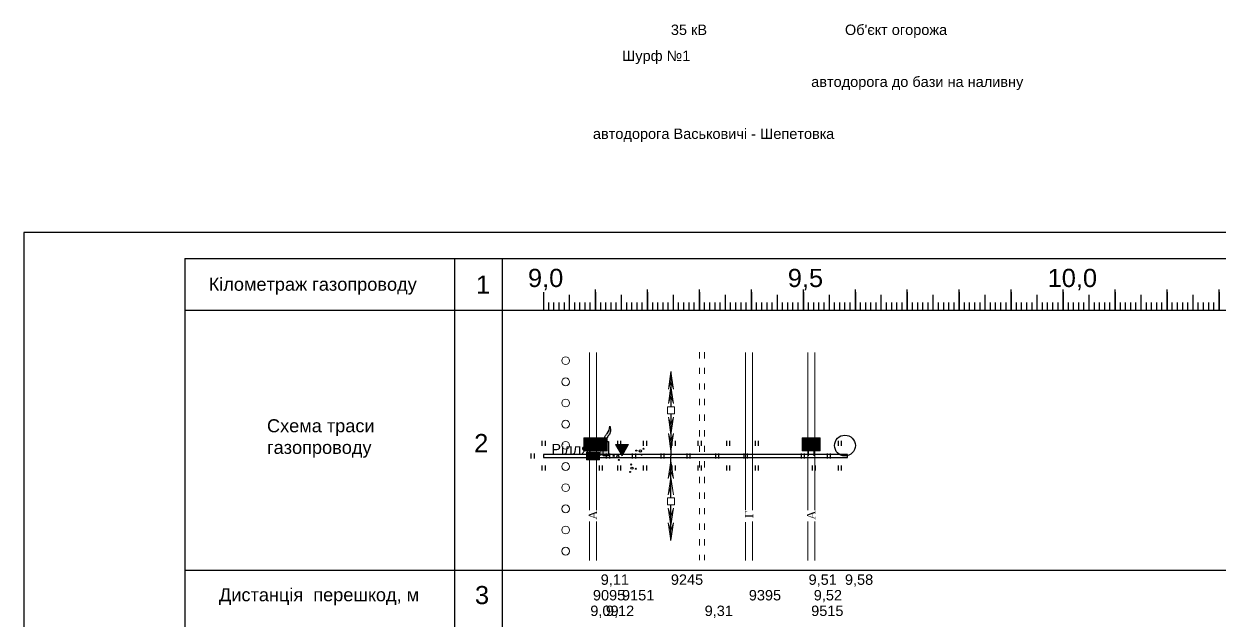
# Model space of a CAD drawing. Header units: millimetres. Extents: x -243 to 1784, y 0 to 1137.
# Drawn here: x 0 to 230, y 222.4 to 337.1 of the extents above; entities that cross this region are included whole.
import ezdxf

# ---------------------------------------------------------------- set-up
doc = ezdxf.new("R2010")
doc.units = ezdxf.units.MM
doc.linetypes.add('ACAD_ISO03W100', pattern=[30, 12, -18])
for name, color, linetype in [('ИсследТрД', 6, 'Continuous'), ('Макет', 7, 'Continuous'), ('Перешкоди', 7, 'Continuous'), ('Текст', 7, 'Continuous')]:
    doc.layers.add(name, color=color, linetype=linetype)
doc.styles.get("Standard").update_dxf_attribs({"font": 'arial.ttf'})

# ---------------------------------------------------------------- blocks, each defined once
blk = doc.blocks.new('pipe')
at = {"layer": 'ИсследТрД'}
blk.add_lwpolyline([(0, -0.3), (1, -0.3), (1, 0.3), (0, 0.3)], close=True, dxfattribs=at)
blk = doc.blocks.new('Установить_ПВ')
h = blk.add_hatch(color=256)
h.dxf.hatch_style = 1
h.set_gradient(color1=(255, 0, 0), color2=(250, 0, 0), one_color=1, tint=0.49)
h.paths.add_polyline_path([(1.25, 3.5), (-1.25, 3.5), (-1.25, 1), (1.25, 1)])
at = {"layer": 'Перешкоди', "color": 1, "linetype": 'ByBlock', "lineweight": 15}
for p, q in [((1.25, 3.5), (-1.25, 3.5)), ((-1.25, 3.5), (-1.25, 1)), ((1.25, 1), (1.25, 3.5)), ((-1.25, 1), (1.25, 1))]:
    blk.add_line(p, q, dxfattribs=at)
at = {"layer": 'Перешкоди', "color": 0, "linetype": 'ByBlock', "lineweight": 15}
blk.add_line((0, 1), (0, 0), dxfattribs=at)
blk = doc.blocks.new('Дорога_автомобильная')
at = {"layer": 'Перешкоди', "color": 7, "linetype": 'ByBlock', "lineweight": 15}
for p, q in [((-0.65, 19.91), (-0.65, -10.41)), ((0.68, 19.91), (0.68, -10.41)), ((-0.65, -12.61), (-0.65, -20.09)), ((0.68, -12.61), (0.68, -20.09))]:
    blk.add_line(p, q, dxfattribs=at)
at = {"layer": 'Перешкоди', "color": 7, "linetype": 'ByBlock', "lineweight": 25, "insert": (-0.8, -12.26), "char_height": 1.6, "width": 1.5652, "attachment_point": 1, "rotation": 90}
blk.add_mtext('{\\fTimes New Roman|b0|i0|c0|p18;A}', dxfattribs=at)
blk = doc.blocks.new('Кожух')
at = {"layer": 'Перешкоди', "linetype": 'ByBlock', "lineweight": 15}
blk.add_hatch(color=7, dxfattribs=at).paths.add_polyline_path([(1.24, 0.74), (-1.26, 0.74), (-1.26, -0.76), (1.24, -0.76)])
at = {"layer": 'Перешкоди', "color": 7, "linetype": 'ByBlock', "lineweight": 15}
for p, q in [((1.24, 0.74), (-1.26, 0.74)), ((-1.26, 0.74), (-1.26, -0.76)), ((1.24, -0.76), (1.24, 0.74)), ((-1.26, -0.76), (1.24, -0.76)), ((0.24, -0.76), (0.24, -0.76))]:
    blk.add_line(p, q, dxfattribs=at)
blk = doc.blocks.new('Установить_Свечу')
at = {"layer": 'Макет'}
h = blk.add_hatch(color=256, dxfattribs=at)
h.dxf.hatch_style = 1
h.set_gradient(color1=(255, 0, 0), color2=(245, 0, 0), one_color=1, tint=0.48)
edge = h.paths.add_edge_path()
edge.add_line((0.53, 2.79), (-0.07, 2.79))
edge.add_spline(control_points=[(-0.07, 2.79), (-0.08, 2.79), (-0.09, 2.79), (-0.09, 2.79)], knot_values=[3.172041, 3.172041, 3.172041, 3.172041, 3.230016, 3.230016, 3.230016, 3.230016], degree=3, periodic=0)
edge.add_spline(control_points=[(0.78, 5.7), (0.68, 5.21), (0.52, 4.5), (-0.17, 3.91), (-0.26, 3.39), (-0.16, 2.82), (-0.09, 2.79)], knot_values=[0, 0, 0, 0, 1.49347, 2.123055, 2.50913, 3.172041, 3.172041, 3.172041, 3.172041], degree=3, periodic=0)
edge.add_line((-0.09, 2.79), (-0.53, 2.79))
edge.add_line((-0.53, 2.79), (-0.53, 0))
edge.add_line((-0.53, 0), (0.53, 0))
edge.add_line((0.53, 0), (0.53, 2.79))
h = blk.add_hatch(color=256, dxfattribs=at)
h.dxf.hatch_style = 1
h.set_gradient(color1=(255, 0, 0), color2=(245, 0, 0), one_color=1, tint=0.48)
edge = h.paths.add_edge_path(flags=17)
edge.add_spline(control_points=[(0.78, 5.7), (0.68, 5.21), (0.52, 4.5), (-0.17, 3.91), (-0.26, 3.39), (-0.16, 2.82), (-0.09, 2.79)], knot_values=[0, 0, 0, 0, 1.49347, 2.123055, 2.50913, 3.172041, 3.172041, 3.172041, 3.172041], degree=3, periodic=0)
edge.add_line((-0.09, 2.79), (-0.07, 2.79))
edge.add_spline(control_points=[(-0.07, 2.79), (0.01, 2.82), (0.2, 3.66), (0.65, 4.03), (0.92, 4.68), (0.86, 5.23), (0.8, 5.6), (0.78, 5.7)], knot_values=[3.230016, 3.230016, 3.230016, 3.230016, 4.002642, 4.703049, 5.213754, 5.999148, 6.32898, 6.32898, 6.32898, 6.32898], degree=3, periodic=0)
edge = h.paths.add_edge_path(flags=17)
edge.add_spline(control_points=[(0.78, 5.7), (0.68, 5.21), (0.52, 4.5), (-0.17, 3.91), (-0.26, 3.39), (-0.16, 2.82), (-0.09, 2.79)], knot_values=[0, 0, 0, 0, 1.49347, 2.123055, 2.50913, 3.172041, 3.172041, 3.172041, 3.172041], degree=3, periodic=0)
edge.add_line((-0.09, 2.79), (-0.07, 2.79))
edge.add_spline(control_points=[(-0.07, 2.79), (0.01, 2.82), (0.2, 3.66), (0.65, 4.03), (0.92, 4.68), (0.86, 5.23), (0.8, 5.6), (0.78, 5.7)], knot_values=[3.230016, 3.230016, 3.230016, 3.230016, 4.002642, 4.703049, 5.213754, 5.999148, 6.32898, 6.32898, 6.32898, 6.32898], degree=3, periodic=0)
h = blk.add_hatch(color=256, dxfattribs=at)
h.dxf.hatch_style = 1
h.set_gradient(color1=(255, 0, 0), color2=(245, 0, 0), one_color=1, tint=0.48)
edge = h.paths.add_edge_path()
edge.add_spline(control_points=[(-0.07, 2.79), (0.01, 2.82), (0.2, 3.66), (0.65, 4.03), (0.92, 4.68), (0.86, 5.23), (0.8, 5.6), (0.78, 5.7)], knot_values=[3.230016, 3.230016, 3.230016, 3.230016, 4.002642, 4.703049, 5.213754, 5.999148, 6.32898, 6.32898, 6.32898, 6.32898], degree=3, periodic=0)
edge.add_spline(control_points=[(0.78, 5.7), (0.68, 5.21), (0.52, 4.5), (-0.17, 3.91), (-0.26, 3.39), (-0.16, 2.82), (-0.09, 2.79)], knot_values=[0, 0, 0, 0, 1.49347, 2.123055, 2.50913, 3.172041, 3.172041, 3.172041, 3.172041], degree=3, periodic=0)
edge.add_line((-0.09, 2.79), (-0.07, 2.79))
blk.add_spline([(0.78, 5.7), (0.25, 4.31), (-0.15, 3.82), (-0.22, 3.44), (-0.09, 2.79), (0.25, 3.55), (0.66, 4.12), (0.85, 4.59), (0.83, 5.38), (0.78, 5.7)], degree=3, dxfattribs=at)
at = {"layer": 'Перешкоди', "color": 0, "linetype": 'ByBlock'}
for p, q in [((-0.53, 0), (-0.53, 2.79)), ((-0.53, 2.79), (0.53, 2.79)), ((0.53, 2.79), (0.53, 0)), ((0.53, 0), (-0.53, 0))]:
    blk.add_line(p, q, dxfattribs=at)
blk = doc.blocks.new('Шурф')
at = {"layer": 'Перешкоди', "linetype": 'ByBlock', "lineweight": 15}
blk.add_hatch(color=0, dxfattribs=at).paths.add_polyline_path([(1.25, 2.17), (0, 0), (-1.25, 2.17)])
at = {"layer": 'Перешкоди', "color": 0, "linetype": 'ByBlock', "lineweight": 15}
for p, q in [((0, 0), (-1.25, 2.17)), ((1.25, 2.17), (-1.25, 2.17)), ((1.25, 2.17), (0, 0))]:
    blk.add_line(p, q, dxfattribs=at)
blk = doc.blocks.new('ЛЭП_35')
at = {"lineweight": 9}
for points in [[(0.5, 12.84), (0, 16.25), (-0.48, 12.85), (0, 14.42)], [(0.5, 10.07), (0, 13.47), (-0.48, 10.07), (0, 11.64)], [(0.5, 7.47), (0, 4.06), (-0.48, 7.46), (0, 5.9)], [(0.5, 4.34), (0, 0.94), (-0.48, 4.34), (0, 2.77)], [(0.5, 4.34), (0, 0.94), (-0.48, 4.34), (0, 2.77)], [(-0.5, -4.34), (0, -0.94), (0.48, -4.34), (0, -2.77)], [(-0.5, -4.34), (0, -0.94), (0.48, -4.34), (0, -2.77)], [(-0.5, -7.47), (0, -4.06), (0.48, -7.46), (0, -5.9)], [(-0.5, -10.07), (0, -13.47), (0.48, -10.07), (0, -11.64)], [(-0.5, -12.84), (0, -16.25), (0.48, -12.85), (0, -14.42)]]:
    blk.add_hatch(color=256, dxfattribs=at).paths.add_polyline_path(points)
for p, q in [((0, 16.25), (-0.48, 12.85)), ((0.5, 12.84), (0, 16.25)), ((-0.48, 12.85), (0, 14.42)), ((0, 14.42), (0.5, 12.84)), ((0, 13.47), (-0.48, 10.07)), ((-0.48, 10.07), (0, 11.64)), ((0.5, 10.07), (0, 13.47)), ((0, 11.64), (0.5, 10.07)), ((-0.67, 8.09), (-0.67, 9.42)), ((-0.67, 9.42), (0.67, 9.42)), ((0.67, 9.42), (0.67, 8.09)), ((0.67, 8.09), (-0.67, 8.09)), ((0, 4.06), (-0.48, 7.46)), ((-0.48, 7.46), (0, 5.9)), ((0.5, 7.47), (0, 4.06)), ((0, 5.9), (0.5, 7.47)), ((0, 0.94), (-0.48, 4.34)), ((-0.48, 4.34), (0, 2.77)), ((0.5, 4.34), (0, 0.94)), ((0, 2.77), (0.5, 4.34)), ((-0.5, -4.34), (0, -0.94)), ((0, -0.94), (0.48, -4.34)), ((0, -2.77), (-0.5, -4.34)), ((-0.5, -7.47), (0, -4.06)), ((0.48, -4.34), (0, -2.77)), ((0, -4.06), (0.48, -7.46)), ((0, -5.9), (-0.5, -7.47)), ((-0.62, -9.38), (-0.62, -8.05)), ((-0.62, -8.05), (0.71, -8.05)), ((0.71, -8.05), (0.71, -9.38)), ((0.71, -9.38), (-0.62, -9.38)), ((-0.5, -10.07), (0, -13.47)), ((0, -11.64), (-0.5, -10.07)), ((0, -13.47), (0.48, -10.07)), ((0.48, -10.07), (0, -11.64)), ((-0.5, -12.84), (0, -16.25)), ((0, -14.42), (-0.5, -12.84)), ((0, -16.25), (0.48, -12.85)), ((0.48, -12.85), (0, -14.42))]:
    blk.add_line(p, q, dxfattribs=at)
at = {"lineweight": -2}
for p, q in [((0, 16.25), (0, 9.44)), ((0, 8.09), (0, 0.94)), ((0, 0.94), (0, 0)), ((0, -0.94), (0, 0)), ((0, -8.05), (0, -0.94)), ((0, -16.25), (0, -9.38))]:
    blk.add_line(p, q, dxfattribs=at)
blk = doc.blocks.new('Дорога_полевая')
at = {"layer": 'Перешкоди', "color": 7, "linetype": 'ACAD_ISO03W100', "lineweight": 15, "ltscale": 0.1}
for p, q in [((-1, 19.97), (-1, -20.03)), ((0, 19.97), (0, -20.03))]:
    blk.add_line(p, q, dxfattribs=at)
blk = doc.blocks.new('Дорога_грунтовая')
at = {"layer": 'Перешкоди', "color": 7, "linetype": 'ByBlock', "lineweight": 15}
for p, q in [((-0.65, 19.91), (-0.65, -10.41)), ((0.68, 19.91), (0.68, -10.41)), ((-0.65, -12.73), (-0.65, -20.09)), ((0.68, -12.63), (0.68, -20.09))]:
    blk.add_line(p, q, dxfattribs=at)
at = {"layer": 'Перешкоди', "color": 7, "linetype": 'ByBlock', "lineweight": 25, "insert": (-0.76, -11.96), "char_height": 1.6, "width": 1.5652, "attachment_point": 1, "rotation": 90}
blk.add_mtext('{\\fTimes New Roman|b0|i0|c204|p18;Г}', dxfattribs=at)
blk = doc.blocks.new('Объект')
at = {"lineweight": -2}
blk.add_circle((0, 2), 2, dxfattribs=at)
blk = doc.blocks.new('Луг')
at = {"layer": 'Перешкоди', "color": 3, "linetype": 'ByBlock'}
for p, q in [((-0.3, 2.93), (-0.3, 1.93)), ((0.3, 2.93), (0.3, 1.93)), ((-2.43, 0.5), (-2.43, -0.5)), ((-1.83, 0.5), (-1.83, -0.5)), ((-0.3, -1.82), (-0.3, -2.82)), ((0.3, -1.82), (0.3, -2.82))]:
    blk.add_line(p, q, dxfattribs=at)
blk = doc.blocks.new('Сх_поля')
at = {"layer": 'Перешкоди', "lineweight": -2, "insert": (0, 2.33), "char_height": 2, "width": 6.9421, "attachment_point": 1}
blk.add_mtext('Рiлля', dxfattribs=at)
blk = doc.blocks.new('Посадка')
at = {"layer": 'Перешкоди', "color": 3, "linetype": 'ByBlock', "lineweight": 15}
for centre in [(0.05, 18.32), (0.05, 14.25), (0.05, 10.18), (0.05, 6.11), (0.05, 2.04), (0.05, -2.04), (0.05, -6.11), (0.05, -10.18), (0.05, -14.25), (0.05, -18.32)]:
    blk.add_circle(centre, 0.75, dxfattribs=at)
blk = doc.blocks.new('Заросли_пролазные')
at = {"lineweight": -2}
h = blk.add_hatch(color=256, dxfattribs=at)
h.set_gradient(color1=(5, 5, 5), color2=(0, 0, 0), one_color=1)
h.paths.add_polyline_path([(1.49, 0.36, 1), (1.28, 0.36, 1)])
h.paths.add_polyline_path([(-0.1, 0.01, 1), (0.11, 0.01, 1)])
h.paths.add_polyline_path([(1.09, -0.77, 1), (0.88, -0.77, 1)])
h = blk.add_hatch(color=256, dxfattribs=at)
h.set_gradient(color1=(5, 5, 5), color2=(0, 0, 0), one_color=1)
h.paths.add_polyline_path([(5.84, 1.38, 1), (5.63, 1.38, 1)])
h.paths.add_polyline_path([(4.25, 1.03, 1), (4.46, 1.03, 1)])
h.paths.add_polyline_path([(5.44, 0.25, 1), (5.23, 0.25, 1)])
h = blk.add_hatch(color=256, dxfattribs=at)
h.set_gradient(color1=(5, 5, 5), color2=(0, 0, 0), one_color=1)
h.paths.add_polyline_path([(3.47, -1.65, 1), (3.26, -1.65, 1)])
h.paths.add_polyline_path([(3.26, -3.07, 1), (3.04, -3.07, 1)])
h.paths.add_polyline_path([(4.35, -2.46, 1), (4.14, -2.46, 1)])
for centre, radius in [((0, 0.01), 0.105), ((0.79, -0.06), 0.21), ((1.39, 0.36), 0.105), ((4.35, 1.03), 0.105), ((5.14, 0.96), 0.21), ((5.33, 0.25), 0.105), ((5.74, 1.38), 0.105), ((0.98, -0.77), 0.105), ((3.36, -1.65), 0.105), ((3.52, -2.36), 0.21), ((3.15, -3.07), 0.105), ((4.25, -2.46), 0.105)]:
    blk.add_circle(centre, radius, dxfattribs=at)
blk = doc.blocks.new('shkalaKm')
at = {"layer": 'Макет', "lineweight": -2}
for p, q in [((0, 3.5), (0, 0)), ((10, 3.5), (10, 0))]:
    blk.add_line(p, q, dxfattribs=at)
at = {"layer": 'Макет'}
for p, q in [((5, 0), (5, 3)), ((10, 0), (10, 4)), ((1, 0), (1, 1.5)), ((2, 0), (2, 1.5)), ((3, 0), (3, 1.5)), ((4, 0), (4, 1.5)), ((6, 0), (6, 1.5)), ((7, 0), (7, 1.5)), ((8, 0), (8, 1.5)), ((9, 0), (9, 1.5))]:
    blk.add_line(p, q, dxfattribs=at)

msp = doc.modelspace()

# ---------------------------------------------------------------- linework, layer by layer
at = {"layer": 'Defpoints'}
msp.add_lwpolyline([(0, 0), (420, 0), (420, 297), (0, 297)], close=True, dxfattribs=at)
at = {"layer": 'Макет', "lineweight": -2}
for p, q in [((30.96, 291.97), (415.96, 291.97)), ((30.96, 232), (400, 232))]:
    msp.add_line(p, q, dxfattribs=at)
at = {"layer": 'Макет'}
for p, q in [((30.96, 291.97), (30.96, 5)), ((82.91, 70), (82.91, 291.97)), ((92.13, 70), (92.13, 291.97)), ((400, 282), (30.96, 282))]:
    msp.add_line(p, q, dxfattribs=at)

# ---------------------------------------------------------------- block references
at = {"layer": 'Текст'}
for name, p in [('shkalaKm', (100, 282)), ('shkalaKm', (110, 282)), ('shkalaKm', (120, 282)), ('shkalaKm', (130, 282)), ('shkalaKm', (140, 282)), ('shkalaKm', (150, 282)), ('shkalaKm', (160, 282)), ('shkalaKm', (170, 282)), ('shkalaKm', (180, 282)), ('shkalaKm', (190, 282)), ('shkalaKm', (200, 282)), ('shkalaKm', (210, 282)), ('shkalaKm', (220, 282)), ('Дорога_автомобильная', (109.5, 254)), ('Дорога_полевая', (131, 254)), ('Дорога_грунтовая', (139.5, 254)), ('Дорога_автомобильная', (151.5, 254)), ('Посадка', (104.2, 254)), ('ЛЭП_35', (124.5, 254)), ('Установить_Свечу', (112, 254)), ('Объект', (158, 254)), ('Луг', (100, 254)), ('Сх_поля', (101.5, 254)), ('Установить_ПВ', (109, 254)), ('Луг', (111, 254)), ('Установить_ПВ', (111, 254)), ('Луг', (114.5, 254)), ('Заросли_пролазные', (113.5, 254)), ('Шурф', (115.1, 254)), ('Луг', (119.5, 254)), ('Луг', (125, 254)), ('Луг', (130, 254)), ('Луг', (135.5, 254)), ('Луг', (141, 254)), ('Луг', (152, 254)), ('Установить_ПВ', (151, 254)), ('Установить_ПВ', (152, 254)), ('Луг', (157, 254)), ('Кожух', (109.5, 254))]:
    msp.add_blockref(name, p, dxfattribs=at)
at = {"layer": 'Текст', "xscale": 58.50000000000009}
msp.add_blockref('pipe', (100, 254), dxfattribs=at)

# ---------------------------------------------------------------- texts
at = {"layer": 'Текст'}
for s, height, p in [('35 кВ', 2, (124.5, 335)), ("Об'єкт огорожа", 2, (158, 335)), ('Шурф №1', 2, (115.1, 330)), ('автодорога до бази на наливну', 2, (151.5, 325)), ('автодорога Васьковичі - Шепетовка', 2, (109.5, 315)), ('9,0', 3.5, (97, 286.5)), ('9,5', 3.5, (147, 286.5)), ('10,0', 3.5, (197, 286.5)), ('9,11', 2, (111, 229.2)), ('9245', 2, (124.5, 229.2)), ('9,51', 2, (151, 229.2)), ('9,58', 2, (158, 229.2)), ('9095', 2, (109.5, 226.2)), ('9151', 2, (115.1, 226.2)), ('9395', 2, (139.5, 226.2)), ('9,52', 2, (152, 226.2)), ('9,09', 2, (109, 223.2)), ('9,12', 2, (112, 223.2)), ('9,31', 2, (131, 223.2)), ('9515', 2, (151.5, 223.2))]:
    msp.add_text(s, height=height, dxfattribs=at).set_placement(p)
at = {"layer": 'Текст', "attachment_point": 1}
for s, insert, char_height, width in [('Кiлометраж газопроводу', (35.56, 288.29), 2.5, 51.4775), ('1', (86.99, 288.72), 3.5, 5.5314), ('Схема траси  \\Pгазопроводу', (46.78, 261.06), 2.5, 46.7126), ('2', (86.65, 258.22), 3.5, 5.5314), ('Дистанцiя  перешкод, м', (37.55, 228.54), 2.5, 51.4775), ('3', (86.8, 228.98), 3.5, 5.5314)]:
    msp.add_mtext(s, dxfattribs=dict(at, insert=insert, char_height=char_height, width=width))

doc.saveas('drawing.dxf')
